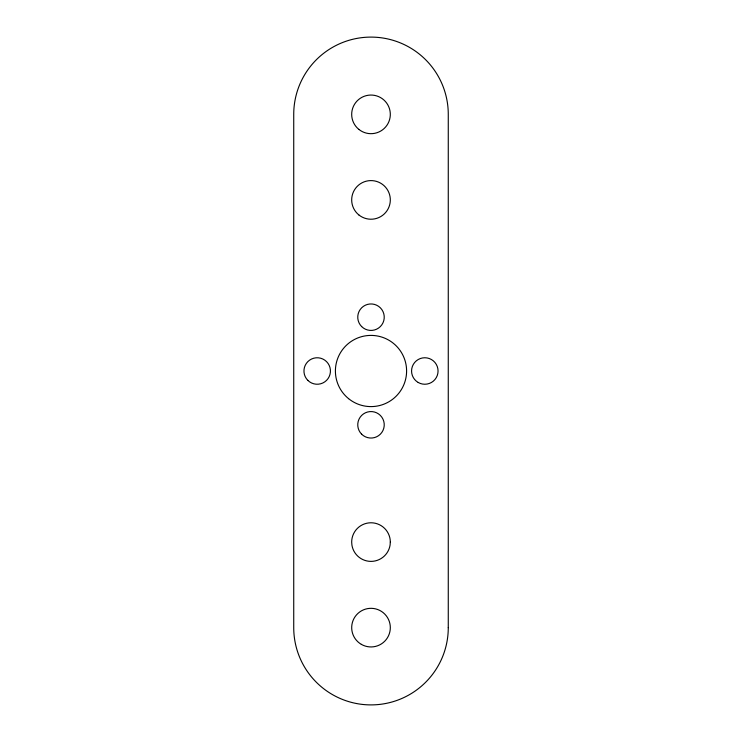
<?xml version="1.0" encoding="UTF-8"?>
<svg xmlns="http://www.w3.org/2000/svg" width="742" height="742" viewBox="0 0 742 742"><rect width="100%" height="100%" fill="white"/><g stroke="black" fill="none" stroke-linecap="round" stroke-linejoin="round"><path stroke-width="1.11" d="M390.32 542.087L390.079 545.11A19.32 19.32 0 0 1 351.921 545.11L351.68 542.087A19.32 19.32 0 0 1 371 522.776A19.32 19.32 0 0 1 390.32 542.087M448.27 627.63L448.27 114.37A77.27 77.27 0 0 0 371 37.1A77.27 77.27 0 0 0 293.73 114.37L293.73 627.63A77.27 77.27 0 0 0 371 704.9A77.27 77.27 0 0 0 448.27 627.63M307.828 380.368A13.245 13.245 0 0 0 329.986 374.432A13.245 13.245 0 0 0 313.764 358.21A13.245 13.245 0 0 0 307.828 380.368M361.345 644.362A19.32 19.32 0 0 0 390.32 627.63A19.32 19.32 0 0 0 361.345 610.907A19.32 19.32 0 0 0 361.345 644.362M358.84 129.377A19.32 19.32 0 0 0 390.079 117.384A19.32 19.32 0 0 0 364.081 96.33A19.32 19.32 0 0 0 358.84 129.377M358.84 214.92A19.32 19.32 0 0 0 390.079 202.937A19.32 19.32 0 0 0 364.081 181.873A19.32 19.32 0 0 0 358.84 214.92M348.601 398.667A35.597 35.597 0 0 0 406.162 376.565A35.597 35.597 0 0 0 358.247 337.768A35.597 35.597 0 0 0 348.601 398.667M361.632 326.554A13.245 13.245 0 0 0 383.79 320.618A13.245 13.245 0 0 0 367.568 304.396A13.245 13.245 0 0 0 361.632 326.554M361.632 434.172A13.245 13.245 0 0 0 383.79 428.236A13.245 13.245 0 0 0 367.568 412.014A13.245 13.245 0 0 0 361.632 434.172M418.191 382.473A13.245 13.245 0 0 0 438.058 371A13.245 13.245 0 0 0 418.191 359.527A13.245 13.245 0 0 0 418.191 382.473"/></g></svg>
